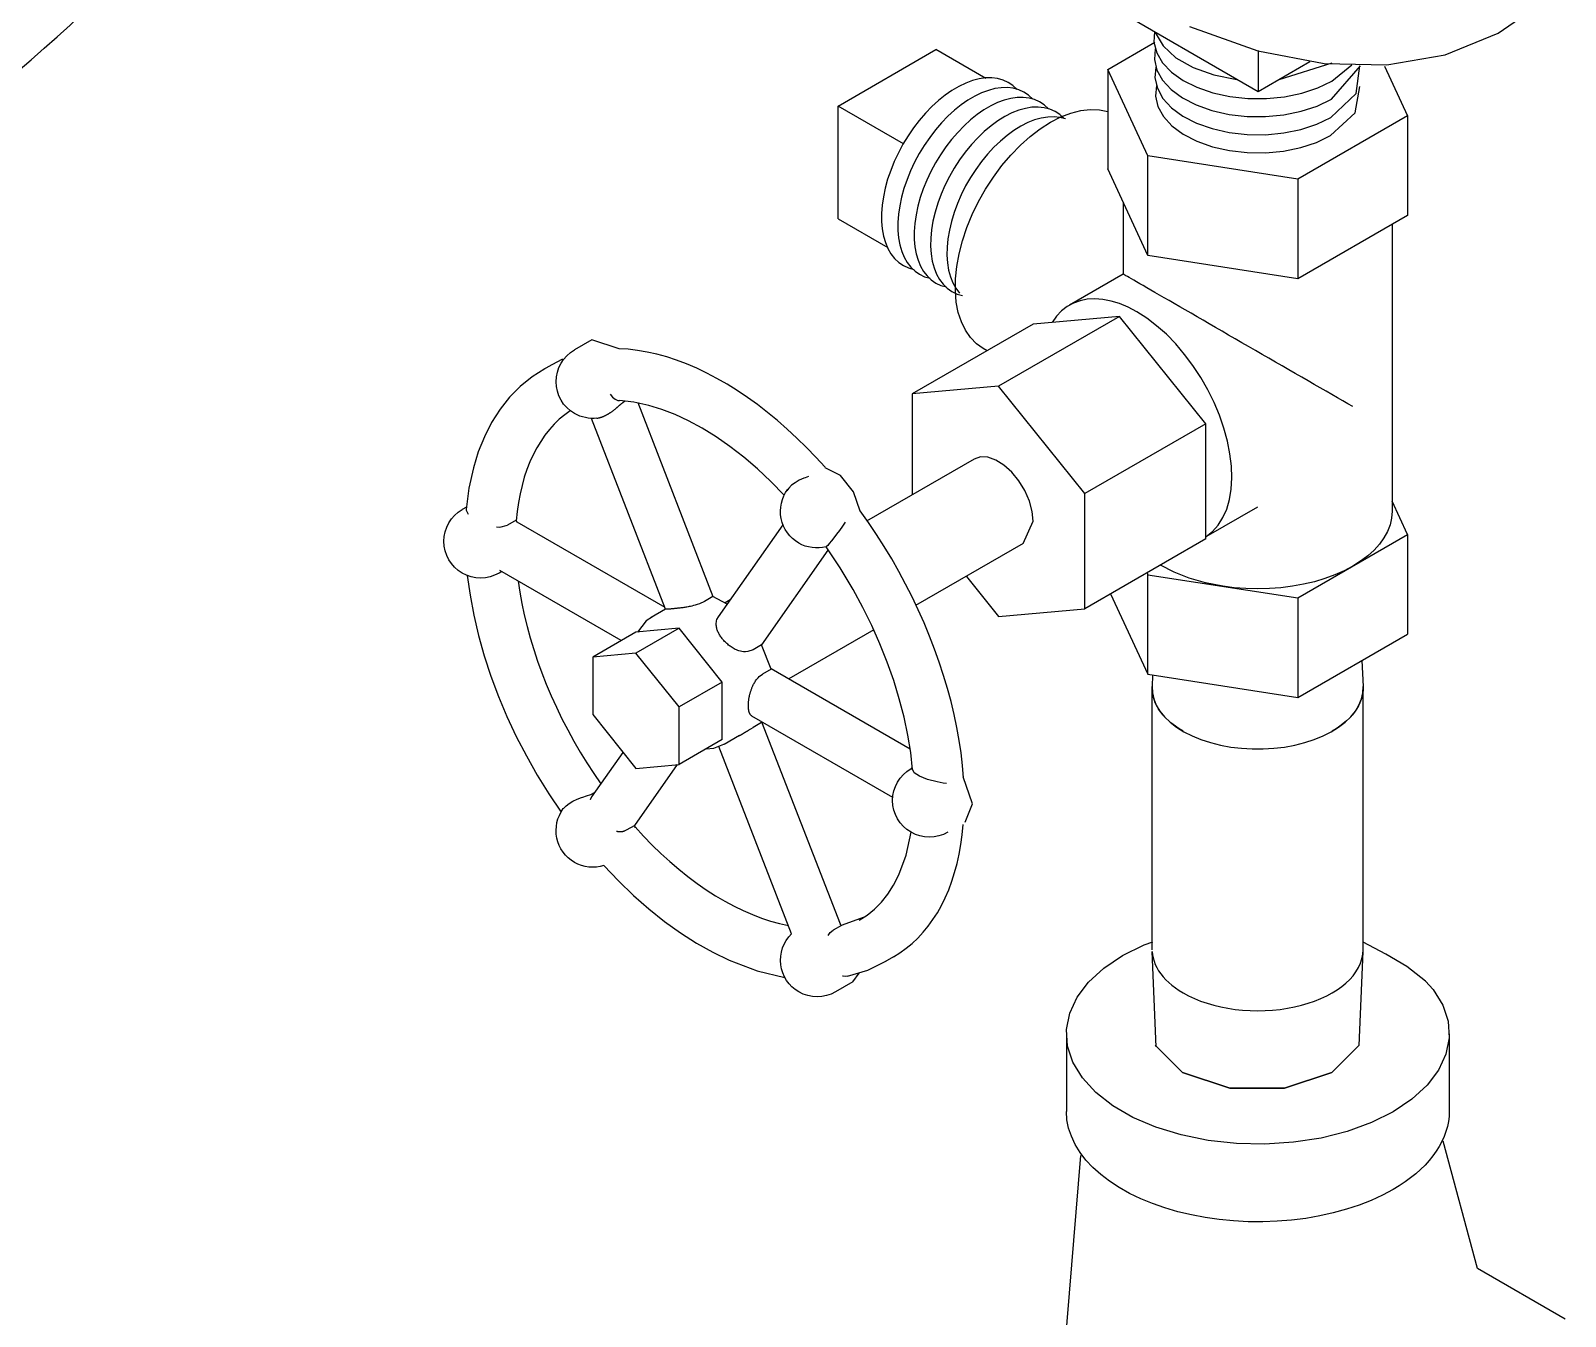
# Model space of a CAD drawing. Header units: centimetres. Extents: x 394264 to 551709, y 50011 to 59011.
# Drawn here: x 525483.4 to 525561.9, y 54082.8 to 54148.6 of the extents above; entities that cross this region are included whole.
import ezdxf

# ---------------------------------------------------------------- set-up
doc = ezdxf.new("R2010")
doc.units = ezdxf.units.CM
doc.layers.add('-M-YNGN-ZON3', color=6, linetype='SP', lineweight=30)
doc.layers.add('0-KRCN-YNG-CIHAZ', color=4, linetype='Continuous', lineweight=30)
doc.styles.add('CIZGI', font='tahoma.ttf', dxfattribs={"width": 0.8, "oblique": 20})
doc.linetypes.add('SP', pattern='A,2,-0.1,["SP",CIZGI,S=0.14,R=0.2,X=0,Y=-0.07],-0.255', length=2.355)

# ---------------------------------------------------------------- blocks, each defined once
blk = doc.blocks.new('A$C66BCA59E')
at = {"layer": '0-KRCN-YNG-CIHAZ', "color": 31, "linetype": 'Continuous', "lineweight": -3, "extrusion": (0, 0.816497, 0.57735)}
for p, q in [((866.343, -683.168, 2164.873), (874.298, -687.761, 2164.873)), ((852.807, -688.512, 2232.929), (857.807, -685.625, 2232.929)), ((860.36, -687.099, 2232.929), (857.807, -685.625, 2232.929)), ((866.604, -686.636, 2245.78), (869.012, -685.246, 2248.401)), ((874.298, -685.675, 2164.873), (874.298, -687.761, 2164.873)), ((874.298, -687.761, 2164.873), (876.951, -686.229, 2164.873)), ((875.374, -687.148, 2164.873), (878.095, -686.303, 2164.873)), ((878.052, -688.163, 2164.873), (879.549, -686.446, 2164.873)), ((878.073, -687.233, 2164.873), (879.103, -686.398, 2164.873)), ((880.765, -686.468, 2248.449), (881.951, -689.011, 2245.78)), ((866.604, -686.636, 2245.78), (866.604, -691.731, 2245.78)), ((868.66, -691.067, 2245.78), (866.604, -686.636, 2245.78)), ((856.156, -690.445, 2232.929), (852.807, -688.512, 2232.929)), ((852.807, -694.285, 2232.929), (852.807, -688.512, 2232.929)), ((881.951, -689.011, 2245.78), (876.334, -692.254, 2245.78)), ((881.951, -689.011, 2245.78), (881.951, -694.106, 2245.78)), ((876.334, -692.254, 2245.78), (868.66, -691.067, 2245.78)), ((868.66, -696.162, 2245.78), (868.66, -691.067, 2245.78)), ((868.66, -696.162, 2245.78), (866.604, -691.731, 2245.78)), ((876.334, -692.254, 2245.78), (876.334, -697.349, 2245.78)), ((867.398, -693.441, 2245.78), (867.398, -697.111, 2245.78)), ((852.807, -694.285, 2232.929), (855.352, -695.754, 2232.929)), ((881.951, -694.106, 2245.78), (876.334, -697.349, 2245.78)), ((881.158, -694.564, 2245.78), (881.158, -709.248, 2245.78)), ((876.334, -697.349, 2245.78), (868.66, -696.162, 2245.78)), ((867.398, -697.111, 2245.78), (864.651, -698.697, 2245.78)), ((862.787, -699.668, 2245.78), (856.6, -703.24, 2245.78)), ((867.207, -699.273, 2245.78), (861.02, -702.845, 2245.78)), ((867.207, -699.273, 2245.78), (862.787, -699.668, 2245.78)), ((871.626, -704.771, 2245.78), (867.207, -699.273, 2245.78)), ((840.196, -700.477, 2245.78), (839.312, -700.987, 2245.78)), ((841.607, -700.941, 2245.78), (840.196, -700.477, 2245.78)), ((868.091, -700.369, 2245.78), (868.086, -700.366, 2245.78)), ((860.427, -701.031, 2245.78), (860.231, -700.918, 2245.78)), ((838.15, -701.746, 2245.78), (837.699, -702.006, 2245.78)), ((838.695, -701.468, 2245.78), (838.15, -701.746, 2245.78)), ((861.02, -702.845, 2245.78), (856.6, -703.24, 2245.78)), ((865.439, -708.343, 2245.78), (861.02, -702.845, 2245.78)), ((841.138, -703.253, 2245.78), (841.262, -703.402, 2245.78)), ((841.262, -703.402, 2245.78), (841.395, -703.509, 2245.78)), ((841.395, -703.509, 2245.78), (841.532, -703.571, 2245.78)), ((841.532, -703.571, 2245.78), (841.569, -703.58, 2245.78)), ((841.569, -703.58, 2245.78), (841.622, -703.586, 2245.78)), ((846.418, -713.623, 2245.78), (842.57, -703.705, 2245.78)), ((856.6, -703.24, 2245.78), (856.6, -708.403, 2245.78)), ((843.979, -714.255, 2245.78), (840.192, -704.494, 2245.78)), ((871.626, -704.771, 2245.78), (865.439, -708.343, 2245.78)), ((871.626, -710.664, 2245.78), (871.626, -704.771, 2245.78)), ((859.77, -706.573, 2245.78), (854.256, -709.756, 2245.78)), ((850.814, -707.661, 2245.78), (850.603, -707.784, 2245.78)), ((851.048, -707.554, 2245.78), (850.814, -707.661, 2245.78)), ((851.115, -707.529, 2245.78), (851.048, -707.554, 2245.78)), ((851.293, -707.465, 2245.78), (851.115, -707.529, 2245.78)), ((850.282, -708.055, 2245.78), (850.181, -708.192, 2245.78)), ((850.424, -707.917, 2245.78), (850.282, -708.055, 2245.78)), ((850.603, -707.784, 2245.78), (850.424, -707.917, 2245.78)), ((865.439, -714.236, 2245.78), (865.439, -708.343, 2245.78)), ((833.783, -709.032, 2245.78), (833.57, -709.155, 2245.78)), ((833.77, -709.158, 2245.78), (833.77, -709.183, 2245.78)), ((833.77, -709.183, 2245.78), (833.872, -709.396, 2245.78)), ((874.278, -709.028, 2245.78), (871.626, -710.559, 2245.78)), ((881.951, -710.435, 2245.78), (881.158, -708.725, 2245.78)), ((835.322, -710.036, 2245.78), (835.487, -710.051, 2245.78)), ((835.487, -710.051, 2245.78), (835.888, -709.958, 2245.78)), ((836.321, -709.708, 2245.78), (835.888, -709.958, 2245.78)), ((836.387, -709.826, 2245.78), (836.321, -709.708, 2245.78)), ((843.946, -714.169, 2245.78), (836.371, -709.796, 2245.78)), ((846.681, -714.643, 2245.78), (849.988, -709.938, 2245.78)), ((853.024, -710.012, 2245.78), (852.875, -710.225, 2245.78)), ((853.064, -709.953, 2245.78), (853.024, -710.012, 2245.78)), ((853.171, -709.802, 2245.78), (853.064, -709.953, 2245.78)), ((862.27, -710.903, 2245.78), (862.787, -709.759, 2245.78)), ((852.461, -710.766, 2245.78), (852.355, -710.896, 2245.78)), ((852.587, -710.608, 2245.78), (852.461, -710.766, 2245.78)), ((852.727, -710.425, 2245.78), (852.587, -710.608, 2245.78)), ((852.875, -710.225, 2245.78), (852.727, -710.425, 2245.78)), ((871.626, -710.664, 2245.78), (865.439, -714.236, 2245.78)), ((876.334, -713.679, 2245.78), (881.951, -710.435, 2245.78)), ((881.951, -710.435, 2245.78), (881.951, -715.53, 2245.78)), ((848.897, -716.086, 2245.78), (852.305, -711.237, 2245.78)), ((852.217, -711.05, 2245.78), (852.191, -711.068, 2245.78)), ((852.272, -710.992, 2245.78), (852.217, -711.05, 2245.78)), ((852.355, -710.896, 2245.78), (852.272, -710.992, 2245.78)), ((862.27, -710.903, 2245.78), (856.775, -714.075, 2245.78)), ((835.591, -712.33, 2245.78), (835.45, -712.412, 2245.78)), ((841.709, -715.862, 2245.78), (835.496, -712.276, 2245.78)), ((868.618, -712.4, 2245.78), (868.66, -712.492, 2245.78)), ((859.369, -712.578, 2245.78), (861.02, -714.631, 2245.78)), ((868.66, -717.587, 2245.78), (868.66, -712.492, 2245.78)), ((868.66, -712.492, 2245.78), (876.334, -713.679, 2245.78)), ((846.393, -713.613, 2245.78), (845.96, -713.863, 2245.78)), ((847.131, -714.002, 2245.78), (846.393, -713.613, 2245.78)), ((847.288, -713.779, 2245.78), (847.025, -713.931, 2245.78)), ((866.753, -713.477, 2245.78), (868.66, -717.587, 2245.78)), ((876.334, -713.679, 2245.78), (876.334, -718.774, 2245.78)), ((843.976, -714.248, 2245.78), (843.231, -714.678, 2245.78)), ((861.02, -714.631, 2245.78), (865.439, -714.236, 2245.78)), ((842.454, -715.432, 2245.78), (840.248, -716.706, 2245.78)), ((844.664, -715.235, 2245.78), (842.454, -715.432, 2245.78)), ((844.664, -715.235, 2245.78), (842.458, -716.508, 2245.78)), ((846.874, -717.983, 2245.78), (844.664, -715.235, 2245.78)), ((854.63, -715.314, 2245.78), (850.279, -717.826, 2245.78)), ((876.334, -718.774, 2245.78), (881.951, -715.53, 2245.78)), ((848.893, -716.077, 2245.78), (848.46, -716.327, 2245.78)), ((849.377, -717.326, 2245.78), (848.893, -716.077, 2245.78)), ((842.458, -716.508, 2245.78), (840.248, -716.706, 2245.78)), ((840.248, -716.706, 2245.78), (840.248, -719.652, 2245.78)), ((844.668, -719.257, 2245.78), (842.458, -716.508, 2245.78)), ((879.608, -716.883, 2391.578), (879.676, -718.211, 2302.68)), ((849.377, -717.326, 2245.78), (848.944, -717.576, 2245.78)), ((856.495, -721.415, 2245.78), (849.371, -717.302, 2245.78)), ((868.66, -717.587, 2245.78), (876.334, -718.774, 2245.78)), ((868.896, -717.623, 2341.715), (868.88, -718.211, 2302.68)), ((846.874, -717.983, 2245.78), (844.668, -719.257, 2245.78)), ((846.874, -720.93, 2245.78), (846.874, -717.983, 2245.78)), ((868.878, -731.683, 2302.68), (868.878, -718.293, 2302.68)), ((879.678, -731.683, 2302.68), (879.678, -718.293, 2302.68)), ((844.668, -722.203, 2245.78), (844.668, -719.257, 2245.78)), ((840.248, -719.652, 2245.78), (842.458, -722.401, 2245.78)), ((855.605, -723.885, 2245.78), (848.396, -719.723, 2245.78)), ((848.893, -720.056, 2245.78), (848.46, -720.306, 2245.78)), ((848.893, -720.056, 2245.78), (848.926, -720.03, 2245.78)), ((852.92, -730.38, 2245.78), (848.909, -720.043, 2245.78)), ((846.874, -720.93, 2245.78), (844.668, -722.203, 2245.78)), ((847.762, -720.722, 2245.78), (846.981, -721.173, 2245.78)), ((840.199, -723.864, 2245.78), (841.802, -721.584, 2245.78)), ((850.424, -730.865, 2245.78), (846.708, -721.287, 2245.78)), ((842.4, -725.328, 2245.78), (844.592, -722.21, 2245.78)), ((842.458, -722.401, 2245.78), (844.668, -722.203, 2245.78)), ((856.61, -722.373, 2245.78), (856.537, -722.415, 2245.78)), ((856.707, -722.621, 2245.78), (856.619, -722.448, 2245.78)), ((856.975, -722.805, 2245.78), (856.707, -722.621, 2245.78)), ((857.383, -722.97, 2245.78), (856.975, -722.805, 2245.78)), ((857.869, -723.097, 2245.78), (857.383, -722.97, 2245.78)), ((858.185, -723.154, 2245.78), (857.869, -723.097, 2245.78)), ((858.358, -723.17, 2245.78), (858.185, -723.153, 2245.78)), ((839.038, -724.199, 2245.78), (839.228, -724.086, 2245.78)), ((839.228, -724.086, 2245.78), (839.444, -723.982, 2245.78)), ((839.444, -723.982, 2245.78), (839.679, -723.892, 2245.78)), ((839.679, -723.892, 2245.78), (839.746, -723.87, 2245.78)), ((839.746, -723.87, 2245.78), (839.922, -723.814, 2245.78)), ((839.922, -723.814, 2245.78), (840.147, -723.73, 2245.78)), ((840.147, -723.73, 2245.78), (840.341, -723.636, 2245.78)), ((840.373, -723.617, 2245.78), (840.341, -723.636, 2245.78)), ((838.742, -724.462, 2245.78), (838.766, -724.431, 2245.78)), ((838.766, -724.431, 2245.78), (838.883, -724.316, 2245.78)), ((838.883, -724.316, 2245.78), (839.038, -724.199, 2245.78)), ((842.398, -725.317, 2245.78), (841.965, -725.567, 2245.78)), ((842.424, -725.439, 2245.78), (842.398, -725.317, 2245.78)), ((852.981, -730.433, 2245.78), (852.548, -730.683, 2245.78)), ((852.981, -730.433, 2245.78), (852.888, -730.353, 2245.78)), ((852.975, -730.429, 2245.78), (854.154, -730.002, 2245.78)), ((852.29, -730.955, 2245.78), (852.396, -730.802, 2245.78)), ((852.396, -730.802, 2245.78), (852.548, -730.683, 2245.78)), ((855.64, -732.04, 2245.78), (855.189, -732.3, 2245.78)), ((869.083, -736.645, 2295.965), (868.88, -731.765, 2302.68)), ((879.472, -736.587, 2295.883), (879.676, -731.765, 2302.68)), ((853.559, -733.33, 2245.78), (852.675, -733.84, 2245.78)), ((853.064, -733.038, 2245.78), (853.024, -733.025, 2245.78)), ((853.171, -733.053, 2245.78), (853.064, -733.038, 2245.78)), ((853.29, -733.041, 2245.78), (853.171, -733.053, 2245.78)), ((853.559, -733.33, 2245.78), (853.892, -732.88, 2245.78)), ((878.096, -733.888, 2302.68), (878.096, -733.888, 2302.68)), ((878.096, -733.888, 2302.68), (878.096, -733.888, 2302.68)), ((864.492, -735.975, 2316.005), (864.492, -739.949, 2316.985)), ((884.084, -735.975, 2316.005), (884.084, -739.949, 2316.985)), ((885.538, -747.984, 2321.292), (883.779, -741.469, 2319.303)), ((863.038, -768.768, 2321.292), (865.237, -742.206, 2320.422)), ((890.025, -750.575, 2321.292), (885.538, -747.984, 2321.292))]:
    blk.add_line(p, q, dxfattribs=at)
at = {"layer": '0-KRCN-YNG-CIHAZ', "color": 31, "linetype": 'Continuous', "lineweight": -3}
for p, q in [((862.161, -689.541, 2232.929), (861.807, -689.758, 2232.929)), ((862.513, -689.362, 2232.929), (862.161, -689.541, 2232.929)), ((862.863, -689.224, 2232.929), (862.513, -689.362, 2232.929)), ((863.205, -689.128, 2232.929), (862.863, -689.224, 2232.929)), ((863.538, -689.074, 2232.929), (863.205, -689.128, 2232.929)), ((863.858, -689.064, 2232.929), (863.538, -689.074, 2232.929)), ((864.162, -689.096, 2232.929), (863.858, -689.064, 2232.929)), ((864.447, -689.172, 2232.929), (864.162, -689.096, 2232.929)), ((861.112, -690.302, 2232.929), (860.776, -690.623, 2232.929)), ((861.457, -690.013, 2232.929), (861.112, -690.302, 2232.929)), ((861.807, -689.758, 2232.929), (861.457, -690.013, 2232.929)), ((860.452, -690.974, 2232.929), (860.143, -691.35, 2232.929)), ((860.776, -690.623, 2232.929), (860.452, -690.974, 2232.929)), ((859.851, -691.75, 2232.929), (859.58, -692.168, 2232.929)), ((860.143, -691.35, 2232.929), (859.851, -691.75, 2232.929)), ((859.332, -692.602, 2232.929), (859.108, -693.047, 2232.929)), ((859.58, -692.168, 2232.929), (859.332, -692.602, 2232.929)), ((858.911, -693.5, 2232.929), (858.743, -693.956, 2232.929)), ((859.108, -693.047, 2232.929), (858.911, -693.5, 2232.929)), ((858.743, -693.956, 2232.929), (858.605, -694.412, 2232.929)), ((858.499, -694.862, 2232.929), (858.425, -695.304, 2232.929)), ((858.605, -694.412, 2232.929), (858.499, -694.862, 2232.929)), ((858.384, -695.733, 2232.929), (858.376, -696.146, 2232.929)), ((858.425, -695.304, 2232.929), (858.384, -695.733, 2232.929)), ((858.376, -696.146, 2232.929), (858.402, -696.538, 2232.929)), ((858.402, -696.538, 2232.929), (858.461, -696.907, 2232.929)), ((858.461, -696.907, 2232.929), (858.552, -697.248, 2232.929)), ((858.552, -697.248, 2232.929), (858.676, -697.559, 2232.929)), ((858.676, -697.559, 2232.929), (858.83, -697.837, 2232.929)), ((858.83, -697.837, 2232.929), (859.014, -698.08, 2232.929)), ((868.471, -731.424, 2316.005), (868.908, -731.268, 2533.974)), ((880.847, -731.909, 2533.974), (879.672, -731.298, 2533.974)), ((881.919, -732.545, 2533.974), (880.847, -731.909, 2533.974)), ((882.862, -733.28, 2316.45), (881.919, -732.545, 2533.974))]:
    blk.add_line(p, q, dxfattribs=at)
at = {"layer": '0-KRCN-YNG-CIHAZ', "color": 31, "linetype": 'Continuous', "lineweight": -3, "extrusion": (2.7e-15, -6.5e-15, -1)}
blk.add_line((882.862, -733.28, 2316.45), (883.267, -733.713, 2316.005), dxfattribs=at)
at = {"layer": '0-KRCN-YNG-CIHAZ', "color": 31, "linetype": 'Continuous', "lineweight": -3}
for points, elevation in [([(870.787, -684.45), (874.289, -685.685), (877.675, -686.341), (880.89, -686.41), (883.88, -685.889), (886.597, -684.787), (888.995, -683.122)], 2164.873), ([(807.23, -689.527), (807.967, -688.982), (808.694, -688.428), (809.411, -687.867), (810.118, -687.299), (810.815, -686.725), (811.5, -686.144), (812.175, -685.557), (812.839, -684.964), (813.492, -684.367), (814.133, -683.764), (814.762, -683.158), (815.38, -682.547), (815.985, -681.933), (816.579, -681.316), (817.16, -680.696), (817.729, -680.074)], 2349.434), ([(868.992, -684.705), (868.969, -685.248), (869.111, -685.785), (869.414, -686.299), (869.868, -686.775), (870.46, -687.197), (871.171, -687.552), (871.979, -687.83), (872.859, -688.022), (873.784, -688.121), (874.724, -688.126), (875.651, -688.035), (876.537, -687.852), (877.352, -687.581), (878.073, -687.233)], 2164.873), ([(869.041, -684.744), (869.436, -685.427), (870.093, -686.038), (870.976, -686.546), (872.038, -686.923), (873.222, -687.148)], 2164.873), ([(869.037, -685.584), (868.993, -686.128), (869.118, -686.668), (869.406, -687.186), (869.848, -687.668), (870.431, -688.096), (871.136, -688.458), (871.94, -688.742), (872.82, -688.94), (873.746, -689.044), (874.689, -689.052), (875.62, -688.964), (876.509, -688.782), (877.328, -688.512), (878.052, -688.163)], 2164.873), ([(878.031, -689.093), (879.322, -687.874), (879.509, -686.45)], 2164.873), ([(861.967, -687.658), (861.752, -687.461), (861.512, -687.302), (861.249, -687.184), (860.967, -687.106), (860.666, -687.07), (860.35, -687.075), (860.02, -687.122), (859.681, -687.211), (859.335, -687.34), (858.985, -687.508), (858.634, -687.715), (858.284, -687.957), (857.939, -688.234), (857.602, -688.543), (857.275, -688.881), (856.961, -689.246), (856.664, -689.634), (856.384, -690.042), (856.126, -690.466), (855.891, -690.903), (855.681, -691.35), (855.497, -691.802), (855.342, -692.256), (855.217, -692.708), (855.122, -693.153), (855.059, -693.589), (855.028, -694.011), (855.029, -694.416), (855.062, -694.801), (855.128, -695.162), (855.225, -695.496), (855.353, -695.801), (855.51, -696.073), (855.696, -696.31), (855.908, -696.511), (856.145, -696.674), (856.405, -696.797), (856.685, -696.88)], 2232.929), ([(869.067, -686.526), (869.023, -687.067), (869.146, -687.604), (869.432, -688.12), (869.871, -688.599), (870.451, -689.025), (871.151, -689.385), (871.952, -689.668), (872.826, -689.865), (873.747, -689.969), (874.685, -689.978), (875.611, -689.89), (876.496, -689.709), (877.311, -689.441), (878.031, -689.093)], 2164.873), ([(862.767, -688.155), (862.553, -687.959), (862.315, -687.801), (862.054, -687.683), (861.773, -687.605), (861.474, -687.569), (861.159, -687.574), (860.832, -687.62), (860.495, -687.708), (860.151, -687.836), (859.802, -688.004), (859.453, -688.209), (859.105, -688.45), (858.761, -688.726), (858.426, -689.033), (858.101, -689.369), (857.789, -689.732), (857.493, -690.117), (857.215, -690.523), (856.958, -690.945), (856.724, -691.381), (856.515, -691.825), (856.332, -692.275), (856.178, -692.726), (856.053, -693.175), (855.959, -693.619), (855.896, -694.052), (855.865, -694.472), (855.867, -694.875), (855.9, -695.258), (855.965, -695.617), (856.062, -695.949), (856.189, -696.252), (856.346, -696.522), (856.531, -696.759), (856.742, -696.958), (856.978, -697.12), (857.236, -697.242), (857.516, -697.324)], 2232.929), ([(869.098, -687.468), (869.053, -688.006), (869.175, -688.54), (869.458, -689.054), (869.895, -689.53), (870.471, -689.954), (871.167, -690.313), (871.963, -690.595), (872.832, -690.79), (873.748, -690.894), (874.682, -690.903), (875.603, -690.816), (876.483, -690.636), (877.293, -690.369), (878.009, -690.023)], 2164.873), ([(878.009, -690.023), (879.263, -688.863), (879.506, -687.504)], 2164.873), ([(863.568, -688.653), (863.355, -688.457), (863.118, -688.3), (862.859, -688.182), (862.58, -688.104), (862.282, -688.068), (861.969, -688.072), (861.644, -688.118), (861.308, -688.205), (860.966, -688.333), (860.619, -688.499), (860.272, -688.703), (859.925, -688.943), (859.584, -689.217), (859.25, -689.522), (858.926, -689.857), (858.616, -690.217), (858.322, -690.601), (858.045, -691.005), (857.79, -691.425), (857.557, -691.858), (857.349, -692.3), (857.167, -692.747), (857.014, -693.196), (856.889, -693.643), (856.796, -694.084), (856.733, -694.515), (856.703, -694.933), (856.704, -695.334), (856.738, -695.714), (856.803, -696.071), (856.899, -696.402), (857.026, -696.703), (857.181, -696.972), (857.365, -697.207), (857.576, -697.405), (857.811, -697.566), (858.068, -697.687), (858.346, -697.768)], 2232.929), ([(864.368, -689.15), (864.151, -688.951), (863.908, -688.791), (863.642, -688.673), (863.355, -688.597), (863.049, -688.565), (862.728, -688.576), (862.393, -688.63), (862.049, -688.727), (861.698, -688.866), (861.343, -689.046), (860.988, -689.264), (860.635, -689.52), (860.289, -689.811), (859.951, -690.134), (859.625, -690.487), (859.315, -690.865), (859.022, -691.267), (858.749, -691.688), (858.499, -692.124), (858.275, -692.571), (858.077, -693.026), (857.908, -693.485), (857.769, -693.943), (857.662, -694.396), (857.587, -694.84), (857.546, -695.272), (857.538, -695.687), (857.564, -696.081), (857.623, -696.452), (857.715, -696.795), (857.839, -697.108), (857.995, -697.387), (858.179, -697.631), (858.392, -697.838), (858.63, -698.004), (858.892, -698.13), (859.176, -698.213)], 2232.929), ([(868.091, -699.038), (867.648, -698.806), (867.208, -698.622), (866.776, -698.488), (866.355, -698.406), (865.948, -698.375), (865.56, -698.397), (865.192, -698.471), (864.848, -698.596), (864.531, -698.771), (864.244, -698.996), (863.989, -699.267), (863.768, -699.583)], 2245.78), ([(871.644, -710.544), (871.975, -710.281), (872.262, -709.955), (872.502, -709.57), (872.694, -709.131), (872.834, -708.642), (872.921, -708.108), (872.955, -707.536), (872.935, -706.932), (872.86, -706.302), (872.733, -705.655), (872.553, -704.996), (872.324, -704.333), (872.048, -703.674), (871.728, -703.025), (871.367, -702.395), (870.97, -701.79), (870.541, -701.217), (870.085, -700.683), (869.606, -700.192), (869.11, -699.751), (868.603, -699.365), (868.091, -699.038)], 2245.78), ([(852.146, -706.995), (851.671, -706.478), (851.188, -705.979), (850.697, -705.499), (850.2, -705.04), (849.697, -704.601), (849.188, -704.184), (848.676, -703.789), (848.161, -703.418), (847.643, -703.07), (847.124, -702.747), (846.605, -702.448), (846.086, -702.176), (845.568, -701.929), (845.053, -701.708), (844.541, -701.514), (844.033, -701.348), (843.531, -701.208), (843.034, -701.097), (842.544, -701.013), (842.062, -700.958), (841.588, -700.93)], 2245.78), ([(837.791, -701.954), (837.14, -702.368), (836.538, -702.855), (835.991, -703.41), (835.501, -704.028), (835.071, -704.703), (834.7, -705.429), (834.389, -706.203), (834.138, -707.019), (833.911, -708.062), (833.77, -709.156)], 2245.78), ([(850.046, -708.421), (849.368, -707.726), (848.677, -707.077), (847.976, -706.476), (847.269, -705.927), (846.559, -705.433), (845.852, -704.994), (845.15, -704.614), (844.459, -704.293), (843.782, -704.031), (843.124, -703.83), (842.354, -703.665), (841.622, -703.586)], 2245.78), ([(839.099, -704.099), (838.811, -704.309), (838.536, -704.541), (838.275, -704.793), (838.029, -705.066), (837.798, -705.359), (837.582, -705.671), (837.382, -706.003), (837.198, -706.352), (837.03, -706.72), (836.879, -707.104), (836.745, -707.505), (836.628, -707.922), (836.529, -708.354), (836.447, -708.801), (836.382, -709.261), (836.336, -709.734)], 2245.78), ([(840.464, -704.483), (840.481, -704.481), (840.498, -704.478), (840.516, -704.475), (840.534, -704.472), (840.552, -704.468), (840.571, -704.464), (840.589, -704.459), (840.608, -704.454), (840.628, -704.449), (840.647, -704.443), (840.667, -704.436), (840.687, -704.43), (840.708, -704.423), (840.728, -704.415), (840.749, -704.407), (840.77, -704.399), (840.791, -704.39), (840.812, -704.381), (840.834, -704.371), (840.855, -704.361), (840.877, -704.351), (840.899, -704.34), (840.921, -704.329), (840.943, -704.318), (840.965, -704.306), (840.987, -704.294), (841.01, -704.281), (841.032, -704.269), (841.055, -704.255), (841.077, -704.242), (841.1, -704.228), (841.122, -704.214), (841.145, -704.199), (841.167, -704.184), (841.19, -704.169), (841.212, -704.153), (841.235, -704.137), (841.257, -704.121), (841.28, -704.104), (841.302, -704.087), (841.324, -704.07), (841.347, -704.053), (841.369, -704.035), (841.391, -704.017), (841.412, -703.999), (841.456, -703.961)], 2245.78), ([(862.787, -709.759), (862.738, -709.254), (862.595, -708.721), (862.364, -708.188), (862.059, -707.687), (861.696, -707.243), (861.296, -706.882), (860.881, -706.623), (860.473, -706.481), (860.096, -706.464), (859.77, -706.573)], 2245.78), ([(853.931, -709.246), (853.59, -708.247), (852.92, -707.413), (852.148, -707.027)], 2245.78), ([(859.224, -722.88), (859.171, -722.251), (859.097, -721.613), (859.002, -720.966), (858.884, -720.311), (858.746, -719.651), (858.586, -718.986), (858.406, -718.317), (858.205, -717.646), (857.985, -716.973), (857.744, -716.301), (857.484, -715.629), (857.206, -714.959), (856.909, -714.293), (856.594, -713.632), (856.262, -712.976), (855.913, -712.327), (855.549, -711.687), (855.169, -711.055), (854.774, -710.434), (854.365, -709.825), (853.943, -709.228)], 2245.78), ([(856.619, -722.467), (856.521, -721.591), (856.374, -720.693), (856.18, -719.777), (855.939, -718.847), (855.651, -717.909), (855.319, -716.967), (854.944, -716.025), (854.527, -715.09), (854.07, -714.164), (853.575, -713.253), (852.908, -712.142), (852.191, -711.069)], 2245.78), ([(833.826, -712.534), (833.965, -713.544), (834.156, -714.567), (834.398, -715.6), (834.691, -716.639), (835.033, -717.679), (835.422, -718.716), (835.856, -719.747), (836.334, -720.767), (836.851, -721.767), (837.407, -722.749), (838, -723.707), (838.627, -724.639)], 2245.78), ([(836.433, -712.816), (836.517, -713.387), (836.62, -713.965), (836.742, -714.547), (836.884, -715.135), (837.045, -715.725), (837.224, -716.318), (837.421, -716.912), (837.636, -717.506), (837.869, -718.099), (838.119, -718.689), (838.385, -719.276), (838.667, -719.859), (838.965, -720.435), (839.278, -721.006), (839.605, -721.568), (839.946, -722.122), (840.299, -722.666), (840.666, -723.199)], 2245.78), ([(843.302, -714.639), (842.982, -714.854), (842.538, -715.424)], 2245.78), ([(868.88, -718.211), (868.894, -718.532), (868.965, -718.85), (869.092, -719.163), (869.275, -719.466), (869.511, -719.757), (869.797, -720.032), (870.13, -720.289), (870.508, -720.525), (870.926, -720.737), (871.379, -720.923), (871.863, -721.081), (872.372, -721.21), (872.902, -721.307), (873.447, -721.373), (874, -721.406), (874.556, -721.406), (875.109, -721.373), (875.653, -721.307), (876.183, -721.21), (876.693, -721.081), (877.177, -720.923), (877.63, -720.737), (878.048, -720.525), (878.425, -720.289), (878.759, -720.032), (879.045, -719.757), (879.281, -719.466), (879.463, -719.163), (879.591, -718.85), (879.662, -718.532), (879.676, -718.211)], 2302.68), ([(847.762, -720.722), (847.771, -720.717), (847.779, -720.712), (847.788, -720.708), (847.796, -720.703), (847.805, -720.697), (847.814, -720.692), (847.823, -720.687), (847.832, -720.682), (847.841, -720.676), (847.85, -720.671), (847.859, -720.666), (847.869, -720.66), (847.878, -720.654), (847.888, -720.649), (847.898, -720.643), (847.907, -720.637), (847.917, -720.631), (847.928, -720.625), (847.938, -720.619), (847.948, -720.613), (847.959, -720.606), (847.97, -720.6), (847.981, -720.593), (847.992, -720.586), (848.003, -720.58), (848.015, -720.573), (848.026, -720.565), (848.039, -720.558), (848.051, -720.551), (848.063, -720.543), (848.076, -720.535), (848.09, -720.527), (848.103, -720.519), (848.117, -720.51), (848.132, -720.501), (848.147, -720.492), (848.163, -720.483), (848.179, -720.473), (848.196, -720.463), (848.215, -720.452), (848.234, -720.44), (848.255, -720.427), (848.278, -720.414), (848.303, -720.398), (848.333, -720.381), (848.46, -720.306)], 2245.78), ([(846.056, -721.403), (846.439, -721.372), (847.05, -721.131)], 2245.78), ([(859.301, -725.161), (859.689, -724.222), (859.202, -722.83)], 2245.78), ([(842.416, -725.4), (842.85, -725.87), (843.291, -726.322), (843.74, -726.755), (844.195, -727.169), (844.655, -727.562), (845.12, -727.934), (845.588, -728.284), (846.059, -728.611), (846.531, -728.915), (847.005, -729.195), (847.478, -729.45), (847.95, -729.68), (848.42, -729.885), (848.886, -730.064), (849.349, -730.216), (849.807, -730.342), (850.259, -730.442)], 2245.78), ([(853.878, -730.17), (854.286, -729.911), (854.666, -729.604), (855.02, -729.245), (855.347, -728.834), (855.644, -728.368), (855.909, -727.849), (856.282, -726.834), (856.538, -725.672)], 2245.78), ([(855.64, -732.04), (855.972, -731.833), (856.29, -731.604), (856.593, -731.353), (856.883, -731.081), (857.157, -730.787), (857.416, -730.473), (857.66, -730.138), (857.887, -729.784), (858.098, -729.41), (858.292, -729.017), (858.469, -728.607), (858.629, -728.179), (858.771, -727.734), (858.896, -727.273), (859.002, -726.796), (859.091, -726.304), (859.161, -725.799), (859.213, -725.28)], 2245.78), ([(840.817, -727.376), (841.564, -728.161), (842.332, -728.9), (843.118, -729.59), (843.92, -730.229), (844.734, -730.814), (845.559, -731.342), (846.39, -731.81), (847.226, -732.216), (848.656, -732.758), (850.078, -733.1)], 2245.78), ([(883.267, -733.713), (883.75, -734.511), (884.022, -735.341), (884.077, -736.186), (883.913, -737.026), (883.534, -737.842), (882.949, -738.617), (882.17, -739.333), (881.215, -739.974), (880.105, -740.525), (878.865, -740.975), (877.523, -741.313), (876.109, -741.532), (874.654, -741.626), (873.191, -741.595), (871.752, -741.438), (870.37, -741.158), (869.076, -740.763), (867.898, -740.261), (866.863, -739.664), (865.993, -738.984), (865.309, -738.236), (864.826, -737.438), (864.553, -736.608), (864.499, -735.763), (864.663, -734.923), (865.041, -734.107), (865.627, -733.332), (866.406, -732.616), (867.361, -731.975), (868.471, -731.424)], 2316.005), ([(868.88, -731.765), (868.895, -731.934), (868.927, -732.102), (868.974, -732.268), (869.037, -732.434), (869.115, -732.597), (869.208, -732.757), (869.316, -732.914), (869.439, -733.067), (869.576, -733.217), (869.727, -733.362), (869.891, -733.501), (870.069, -733.636), (870.258, -733.765), (870.459, -733.888)], 2302.68), ([(879.309, -732.815), (879.441, -732.596), (879.544, -732.372), (879.618, -732.145), (879.663, -731.915), (879.678, -731.683)], 2302.68), ([(879.309, -732.815), (879.441, -732.596), (879.544, -732.372), (879.618, -732.145), (879.663, -731.915), (879.678, -731.683)], 2302.68), ([(853.291, -733.04), (854.321, -732.721), (855.28, -732.246)], 2245.78), ([(878.096, -733.888), (878.35, -733.73), (878.585, -733.564), (878.799, -733.388), (878.992, -733.204), (879.162, -733.012), (879.309, -732.815)], 2302.68), ([(878.096, -733.888), (878.35, -733.73), (878.585, -733.564), (878.799, -733.388), (878.992, -733.204), (879.162, -733.012), (879.309, -732.815)], 2302.68), ([(870.459, -733.888), (870.742, -734.039), (871.042, -734.179), (871.358, -734.306), (871.69, -734.419), (872.035, -734.519), (872.391, -734.604), (872.756, -734.675), (873.13, -734.73), (873.509, -734.769), (873.893, -734.793), (874.278, -734.801), (874.663, -734.793), (875.046, -734.769), (875.426, -734.73), (875.799, -734.675), (876.165, -734.604), (876.521, -734.519), (876.866, -734.419), (877.197, -734.306), (877.514, -734.179), (877.814, -734.039), (878.096, -733.888)], 2302.68)]:
    blk.add_lwpolyline(points, dxfattribs=dict(at, elevation=elevation))
at = {"layer": '0-KRCN-YNG-CIHAZ', "color": 31, "linetype": 'Continuous', "lineweight": -3, "extrusion": (3.4e-15, -7.3e-15, -1), "elevation": -2245.78}
blk.add_lwpolyline([(-863.671, -689.342), (-864.197, -689.072), (-864.717, -688.87), (-865.224, -688.739), (-865.713, -688.682), (-866.179, -688.698), (-866.615, -688.788)], dxfattribs=at)
at = {"layer": '0-KRCN-YNG-CIHAZ', "color": 31, "linetype": 'Continuous', "lineweight": -3, "extrusion": (-2.3e-15, -2.7e-15, -1), "elevation": -2245.78}
blk.add_lwpolyline([(-860.231, -700.918), (-859.883, -700.671), (-859.579, -700.36), (-859.321, -699.986), (-859.113, -699.554), (-858.957, -699.07), (-858.856, -698.539), (-858.809, -697.967), (-858.819, -697.361), (-858.884, -696.726), (-859.003, -696.072), (-859.177, -695.405), (-859.401, -694.733), (-859.675, -694.063), (-859.995, -693.404), (-860.356, -692.762), (-860.756, -692.146), (-861.189, -691.562), (-861.65, -691.017), (-862.135, -690.517), (-862.637, -690.068), (-863.151, -689.675), (-863.671, -689.342)], dxfattribs=at)
at = {"layer": '0-KRCN-YNG-CIHAZ', "color": 31, "linetype": 'Continuous', "lineweight": -3, "extrusion": (-0.316228, -0.547723, 0.774597), "elevation": 1847.102}
blk.add_lwpolyline([(1113.306, 1288.661), (1113.017, 1288.661), (1112.715, 1288.661), (1112.401, 1288.661), (1112.075, 1288.661), (1111.737, 1288.661), (1111.389, 1288.661), (1111.033, 1288.661), (1110.667, 1288.661), (1110.294, 1288.661), (1109.915, 1288.661), (1109.53, 1288.661), (1109.141, 1288.661), (1108.747, 1288.661), (1108.352, 1288.661), (1107.954, 1288.661), (1107.556, 1288.661), (1107.158, 1288.661), (1106.761, 1288.661), (1106.367, 1288.661), (1105.976, 1288.661), (1105.59, 1288.661), (1105.208, 1288.661), (1104.833, 1288.661), (1104.465, 1288.661), (1104.106, 1288.661), (1103.755, 1288.661), (1103.414, 1288.661), (1103.084, 1288.661), (1102.765, 1288.661), (1102.459, 1288.661), (1102.166, 1288.661), (1101.886, 1288.661), (1101.622, 1288.661), (1101.372, 1288.661), (1101.139, 1288.661), (1100.922, 1288.661), (1100.722, 1288.661), (1100.539, 1288.661), (1100.375, 1288.661), (1100.228, 1288.661), (1100.101, 1288.661), (1099.992, 1288.661), (1099.903, 1288.661), (1099.834, 1288.661), (1099.784, 1288.661), (1099.744, 1288.661)], dxfattribs=at)
at = {"layer": '0-KRCN-YNG-CIHAZ', "color": 31, "linetype": 'Continuous', "lineweight": -3, "extrusion": (2.91378e-11, -3.32351e-11, -1), "elevation": -2245.78}
blk.add_lwpolyline([(-841.456, -703.961), (-841.465, -703.953), (-841.475, -703.944), (-841.484, -703.936), (-841.494, -703.928), (-841.503, -703.919), (-841.513, -703.911), (-841.522, -703.902), (-841.532, -703.894), (-841.541, -703.886), (-841.551, -703.878), (-841.56, -703.869), (-841.57, -703.861), (-841.579, -703.853), (-841.589, -703.845), (-841.598, -703.837), (-841.608, -703.829), (-841.617, -703.821), (-841.627, -703.813), (-841.636, -703.805), (-841.645, -703.797), (-841.655, -703.789), (-841.664, -703.781), (-841.673, -703.774), (-841.683, -703.766), (-841.692, -703.759), (-841.701, -703.751), (-841.71, -703.744), (-841.72, -703.736), (-841.729, -703.729), (-841.738, -703.722), (-841.747, -703.715), (-841.756, -703.707), (-841.766, -703.7), (-841.775, -703.694), (-841.784, -703.687), (-841.793, -703.68), (-841.802, -703.673), (-841.811, -703.667), (-841.82, -703.66), (-841.829, -703.654), (-841.838, -703.647), (-841.847, -703.641), (-841.856, -703.635), (-841.865, -703.629), (-841.874, -703.623), (-841.882, -703.617), (-841.891, -703.611)], dxfattribs=at)
at = {"layer": '0-KRCN-YNG-CIHAZ', "color": 31, "linetype": 'Continuous', "lineweight": -3, "extrusion": (-4.42e-14, 7.1e-15, -1), "elevation": -2245.78}
blk.add_lwpolyline([(-881.158, -709.248), (-881.132, -709.595), (-881.053, -709.938), (-880.923, -710.276), (-880.743, -710.607), (-880.513, -710.927), (-880.236, -711.234), (-879.914, -711.527), (-879.548, -711.802), (-879.143, -712.057)], dxfattribs=at)
at = {"layer": '0-KRCN-YNG-CIHAZ', "color": 31, "linetype": 'Continuous', "lineweight": -3, "extrusion": (2e-15, 8e-15, -1), "elevation": -2245.78}
blk.add_lwpolyline([(-872.497, -713.085), (-871.612, -712.91), (-870.777, -712.668), (-870.006, -712.362), (-869.314, -711.999)], dxfattribs=at)
at = {"layer": '0-KRCN-YNG-CIHAZ', "color": 31, "linetype": 'Continuous', "lineweight": -3, "extrusion": (-1.5e-15, 4.7e-15, -1), "elevation": -2245.78}
blk.add_lwpolyline([(-879.143, -712.057), (-878.7, -712.291), (-878.224, -712.502), (-877.718, -712.688), (-877.185, -712.848), (-876.631, -712.981), (-876.058, -713.085), (-875.473, -713.16), (-874.877, -713.205), (-874.278, -713.221), (-873.678, -713.205), (-873.083, -713.16), (-872.497, -713.085)], dxfattribs=at)
at = {"layer": '0-KRCN-YNG-CIHAZ', "color": 31, "linetype": 'Continuous', "lineweight": -3, "extrusion": (9.95e-14, -2.238e-13, -1), "elevation": -2245.78}
blk.add_lwpolyline([(-845.96, -713.863), (-845.707, -713.981), (-845.587, -714.023), (-845.49, -714.052), (-845.404, -714.075), (-845.327, -714.094), (-845.256, -714.11), (-845.189, -714.123), (-845.126, -714.135), (-845.066, -714.146), (-845.009, -714.155), (-844.955, -714.164), (-844.902, -714.172), (-844.852, -714.179), (-844.804, -714.185), (-844.757, -714.191), (-844.712, -714.197), (-844.669, -714.202), (-844.627, -714.207), (-844.586, -714.211), (-844.547, -714.216), (-844.509, -714.22), (-844.473, -714.223), (-844.438, -714.227), (-844.404, -714.23), (-844.371, -714.234), (-844.34, -714.237), (-844.31, -714.239), (-844.281, -714.242), (-844.253, -714.245), (-844.226, -714.247), (-844.201, -714.249), (-844.177, -714.251), (-844.154, -714.253), (-844.133, -714.255), (-844.112, -714.256), (-844.093, -714.258), (-844.076, -714.259), (-844.059, -714.26), (-844.044, -714.261), (-844.03, -714.261), (-844.018, -714.262), (-844.007, -714.261), (-843.998, -714.261), (-843.991, -714.26), (-843.985, -714.259), (-843.979, -714.255)], dxfattribs=at)
at = {"layer": '0-KRCN-YNG-CIHAZ', "color": 31, "linetype": 'Continuous', "lineweight": -3, "extrusion": (1.22e-14, -2.11e-14, -1), "elevation": -2245.78}
blk.add_lwpolyline([(-848.46, -716.327), (-848.189, -716.423), (-848.065, -716.434), (-847.966, -716.43), (-847.881, -716.419), (-847.804, -716.403), (-847.733, -716.383), (-847.667, -716.361), (-847.604, -716.336), (-847.545, -716.31), (-847.489, -716.281), (-847.436, -716.252), (-847.384, -716.221), (-847.335, -716.189), (-847.287, -716.156), (-847.242, -716.123), (-847.197, -716.088), (-847.155, -716.053), (-847.114, -716.017), (-847.074, -715.98), (-847.035, -715.943), (-846.998, -715.905), (-846.962, -715.866), (-846.928, -715.827), (-846.895, -715.788), (-846.863, -715.748), (-846.832, -715.707), (-846.803, -715.666), (-846.775, -715.624), (-846.749, -715.582), (-846.724, -715.539), (-846.7, -715.496), (-846.678, -715.452), (-846.658, -715.407), (-846.639, -715.362), (-846.622, -715.316), (-846.607, -715.27), (-846.593, -715.222), (-846.583, -715.174), (-846.574, -715.124), (-846.569, -715.073), (-846.567, -715.021), (-846.568, -714.967), (-846.574, -714.911), (-846.586, -714.852), (-846.605, -714.789), (-846.681, -714.643)], dxfattribs=at)
at = {"layer": '0-KRCN-YNG-CIHAZ', "color": 31, "linetype": 'Continuous', "lineweight": -3, "extrusion": (9.3706e-12, -1.158e-13, -1), "elevation": -2245.78}
blk.add_lwpolyline([(-848.212, -719.194), (-848.212, -719.172), (-848.213, -719.149), (-848.213, -719.126), (-848.214, -719.103), (-848.216, -719.08), (-848.217, -719.056), (-848.219, -719.032), (-848.221, -719.007), (-848.223, -718.982), (-848.226, -718.957), (-848.229, -718.931), (-848.233, -718.906), (-848.236, -718.88), (-848.24, -718.853), (-848.244, -718.826), (-848.249, -718.799), (-848.254, -718.772), (-848.259, -718.744), (-848.265, -718.716), (-848.271, -718.687), (-848.278, -718.658), (-848.285, -718.629), (-848.292, -718.599), (-848.3, -718.569), (-848.308, -718.538), (-848.317, -718.507), (-848.327, -718.476), (-848.337, -718.444), (-848.348, -718.412), (-848.359, -718.379), (-848.371, -718.345), (-848.384, -718.311), (-848.398, -718.277), (-848.412, -718.242), (-848.428, -718.206), (-848.445, -718.169), (-848.463, -718.131), (-848.483, -718.092), (-848.505, -718.052), (-848.528, -718.011), (-848.555, -717.969), (-848.584, -717.924), (-848.618, -717.877), (-848.658, -717.826), (-848.706, -717.77), (-848.773, -717.703), (-848.944, -717.576)], dxfattribs=at)
at = {"layer": '0-KRCN-YNG-CIHAZ', "color": 31, "linetype": 'Continuous', "lineweight": -3, "extrusion": (5.9e-14, 9.66e-14, -1), "elevation": -2302.68}
blk.add_lwpolyline([(-870.459, -720.497), (-870.259, -720.375), (-870.069, -720.246), (-869.893, -720.112), (-869.729, -719.972), (-869.578, -719.828), (-869.441, -719.679), (-869.318, -719.526), (-869.21, -719.369), (-869.117, -719.209), (-869.038, -719.047), (-868.975, -718.882), (-868.928, -718.716), (-868.896, -718.548), (-868.88, -718.38), (-868.88, -718.211)], dxfattribs=at)
at = {"layer": '0-KRCN-YNG-CIHAZ', "color": 31, "linetype": 'Continuous', "lineweight": -3, "extrusion": (-1.622e-13, 7.9e-15, -1), "elevation": -2302.68}
blk.add_lwpolyline([(-879.676, -718.211), (-879.676, -718.38), (-879.66, -718.548), (-879.628, -718.716), (-879.58, -718.882), (-879.517, -719.047), (-879.439, -719.209), (-879.346, -719.369), (-879.237, -719.526), (-879.115, -719.679), (-878.978, -719.828), (-878.827, -719.972), (-878.663, -720.112), (-878.486, -720.246), (-878.297, -720.375), (-878.096, -720.497)], dxfattribs=at)
at = {"layer": '0-KRCN-YNG-CIHAZ', "color": 31, "linetype": 'Continuous', "lineweight": -3, "extrusion": (2.7653e-12, 4.1028e-12, -1), "elevation": -2245.78}
blk.add_lwpolyline([(-848.396, -719.723), (-848.387, -719.718), (-848.377, -719.711), (-848.369, -719.705), (-848.36, -719.698), (-848.352, -719.691), (-848.344, -719.683), (-848.337, -719.675), (-848.33, -719.667), (-848.323, -719.659), (-848.317, -719.651), (-848.31, -719.642), (-848.304, -719.633), (-848.299, -719.624), (-848.293, -719.614), (-848.288, -719.604), (-848.283, -719.594), (-848.278, -719.584), (-848.273, -719.574), (-848.269, -719.563), (-848.265, -719.553), (-848.261, -719.542), (-848.257, -719.531), (-848.253, -719.519), (-848.25, -719.508), (-848.246, -719.496), (-848.243, -719.484), (-848.24, -719.472), (-848.237, -719.46), (-848.235, -719.447), (-848.232, -719.435), (-848.23, -719.422), (-848.228, -719.409), (-848.226, -719.396), (-848.224, -719.382), (-848.222, -719.369), (-848.22, -719.355), (-848.219, -719.341), (-848.218, -719.327), (-848.216, -719.313), (-848.215, -719.299), (-848.215, -719.284), (-848.214, -719.27), (-848.213, -719.255), (-848.213, -719.24), (-848.212, -719.225), (-848.212, -719.194)], dxfattribs=at)
at = {"layer": '0-KRCN-YNG-CIHAZ', "color": 31, "linetype": 'Continuous', "lineweight": -3, "extrusion": (4.928e-13, -1.512e-13, -1), "elevation": -2245.78}
blk.add_lwpolyline([(-840.139, -723.987), (-840.139, -723.985), (-840.14, -723.982), (-840.141, -723.98), (-840.142, -723.977), (-840.142, -723.975), (-840.143, -723.973), (-840.144, -723.97), (-840.145, -723.968), (-840.146, -723.965), (-840.147, -723.963), (-840.148, -723.961), (-840.149, -723.958), (-840.15, -723.956), (-840.151, -723.953), (-840.152, -723.951), (-840.153, -723.948), (-840.154, -723.946), (-840.155, -723.943), (-840.156, -723.941), (-840.157, -723.938), (-840.158, -723.936), (-840.159, -723.933), (-840.16, -723.93), (-840.162, -723.928), (-840.163, -723.925), (-840.164, -723.923), (-840.166, -723.92), (-840.167, -723.917), (-840.168, -723.915), (-840.17, -723.912), (-840.171, -723.909), (-840.173, -723.907), (-840.174, -723.904), (-840.176, -723.901), (-840.177, -723.899), (-840.179, -723.896), (-840.18, -723.893), (-840.182, -723.89), (-840.184, -723.887), (-840.186, -723.885), (-840.187, -723.882), (-840.189, -723.879), (-840.191, -723.876), (-840.193, -723.873), (-840.195, -723.87), (-840.197, -723.867), (-840.199, -723.864)], dxfattribs=at)
at = {"layer": '0-KRCN-YNG-CIHAZ', "color": 31, "linetype": 'Continuous', "lineweight": -3, "extrusion": (0, 0, -1), "elevation": -2245.78}
blk.add_lwpolyline([(-841.965, -725.567), (-841.897, -725.602), (-841.868, -725.613), (-841.846, -725.621), (-841.827, -725.627), (-841.811, -725.632), (-841.795, -725.636), (-841.781, -725.639), (-841.768, -725.642), (-841.755, -725.644), (-841.744, -725.646), (-841.732, -725.647), (-841.721, -725.649), (-841.711, -725.65), (-841.701, -725.651), (-841.691, -725.651), (-841.681, -725.652), (-841.672, -725.652), (-841.663, -725.653), (-841.654, -725.653), (-841.646, -725.653), (-841.637, -725.653), (-841.629, -725.652), (-841.621, -725.652), (-841.613, -725.652), (-841.605, -725.651), (-841.597, -725.65), (-841.589, -725.65), (-841.582, -725.649), (-841.575, -725.648), (-841.567, -725.647), (-841.56, -725.647), (-841.553, -725.646), (-841.546, -725.645), (-841.539, -725.643), (-841.532, -725.642), (-841.526, -725.641), (-841.519, -725.64), (-841.512, -725.639), (-841.506, -725.637), (-841.499, -725.636), (-841.493, -725.634), (-841.486, -725.633), (-841.48, -725.632), (-841.474, -725.63), (-841.468, -725.628), (-841.462, -725.627), (-841.456, -725.625)], dxfattribs=at)
at = {"layer": '0-KRCN-YNG-CIHAZ', "color": 31, "linetype": 'Continuous', "lineweight": -3, "elevation": 2327.258}
blk.add_lwpolyline([(878.069, -737.958), (879.467, -736.561), (878.069, -737.958), (875.648, -738.765), (872.853, -738.765), (870.432, -737.958), (869.035, -736.561), (870.432, -737.958), (872.853, -738.765), (875.648, -738.765)], close=True, dxfattribs=at)
at = {"layer": '0-KRCN-YNG-CIHAZ', "color": 31, "linetype": 'Continuous', "lineweight": -3, "extrusion": (-2e-16, -3e-16, -1), "elevation": -2316.985}
blk.add_lwpolyline([(-881.215, -743.948), (-880.669, -744.24), (-880.086, -744.507), (-879.47, -744.748), (-878.823, -744.962), (-878.151, -745.146), (-877.456, -745.3), (-876.743, -745.424), (-876.016, -745.516), (-875.279, -745.575), (-874.536, -745.603), (-873.792, -745.597), (-873.05, -745.559), (-872.316, -745.489), (-871.593, -745.386), (-870.886, -745.252), (-870.198, -745.088), (-869.534, -744.894), (-868.897, -744.671), (-868.292, -744.421), (-867.721, -744.145), (-867.188, -743.845), (-866.696, -743.523), (-866.248, -743.18), (-865.846, -742.818), (-865.493, -742.439), (-865.191, -742.047), (-864.941, -741.642), (-864.745, -741.227), (-864.605, -740.805), (-864.52, -740.378), (-864.492, -739.949)], dxfattribs=at)
at = {"layer": '0-KRCN-YNG-CIHAZ', "color": 31, "linetype": 'Continuous', "lineweight": -3, "extrusion": (1e-16, 2.9e-15, -1), "elevation": -2316.985}
blk.add_lwpolyline([(-884.084, -739.949), (-884.074, -740.21), (-884.042, -740.47), (-883.99, -740.73), (-883.917, -740.988), (-883.824, -741.244), (-883.71, -741.496), (-883.576, -741.746), (-883.422, -741.992), (-883.249, -742.233), (-883.057, -742.47), (-882.846, -742.701), (-882.617, -742.926), (-882.37, -743.145), (-882.105, -743.357), (-881.824, -743.562), (-881.527, -743.759), (-881.215, -743.948)], dxfattribs=at)
at = {"layer": '0-KRCN-YNG-CIHAZ', "color": 31, "linetype": 'Continuous', "lineweight": -3, "extrusion": (0, 0, -1)}
for centre, start, end in [((-840.252, -702.615, -2245.78), 300, 60), ((-840.252, -702.615, -2245.78), 263.50404, 300), ((-851.735, -709.245, -2245.78), 300, 36.76052), ((-834.51, -710.783, -2245.78), 300, 60), ((-851.735, -709.245, -2245.78), 255.90317, 300), ((-834.51, -710.783, -2245.78), 240, 300), ((-857.477, -724.043, -2245.78), 300, 60), ((-840.252, -725.582, -2245.78), 300, 36.55814), ((-857.477, -724.043, -2245.78), 240, 300), ((-840.252, -725.582, -2245.78), 252.51143, 300), ((-851.735, -732.212, -2245.78), 300, 45.76153), ((-851.735, -732.212, -2245.78), 240, 300)]:
    blk.add_arc(centre, 1.88, start, end, dxfattribs=at)

msp = doc.modelspace()

# ---------------------------------------------------------------- block references
at = {"layer": '-M-YNGN-ZON3'}
msp.add_blockref('A$C66BCA59E', (524671.913, 54833.28, -2010.945), dxfattribs=at)

doc.saveas('drawing.dxf')
